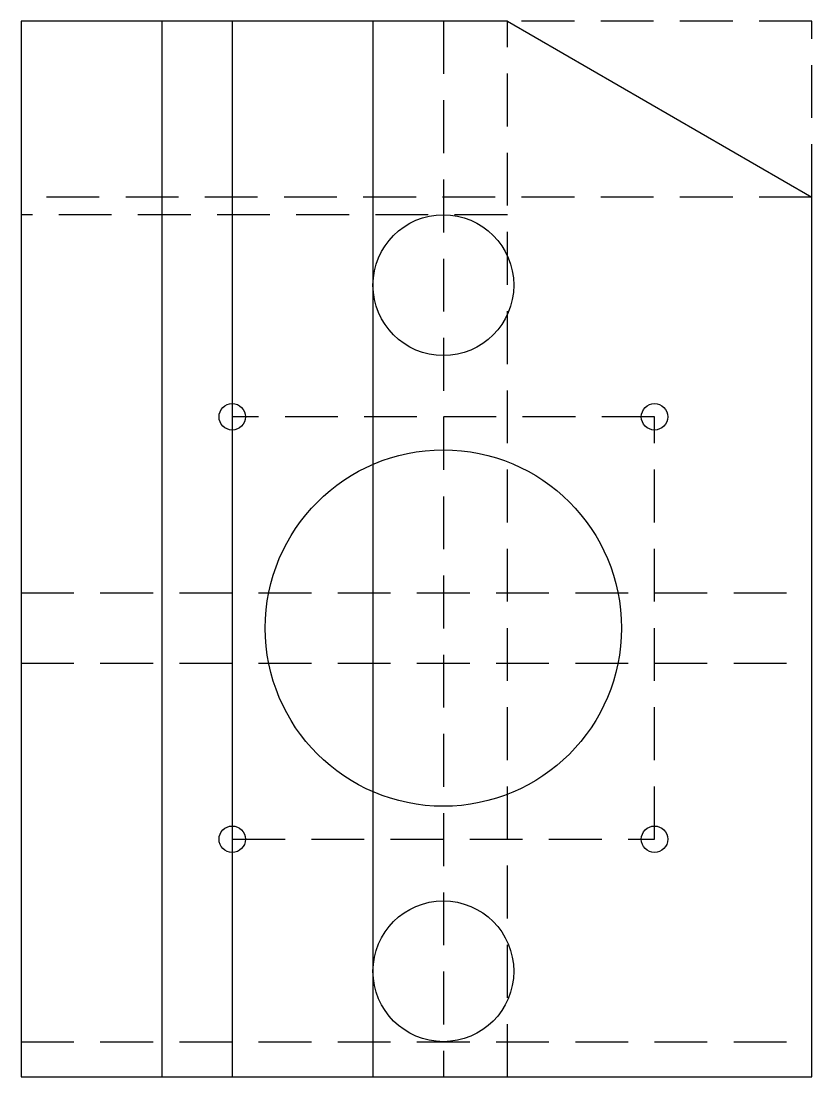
# Model space of a CAD drawing. Header units: millimetres. Extents: x 0 to 90, y 0 to 120.
import ezdxf

# ---------------------------------------------------------------- set-up
doc = ezdxf.new("R2010")
doc.units = ezdxf.units.MM
doc.linetypes.add('DASHED2', pattern=[9, 6, -3])
for name, color, linetype, lineweight, true_color in [('Y_P_R_construction', 1, 'DASHED2', 25, 0xff0000), ('Y_P_R_ext', 178, 'Continuous', 25, 0x000000), ('Y_P_R_fixation_moteur', 178, 'Continuous', 25, 0x000000), ('Y_P_R_guide', 2, 'Continuous', 25, 0xffff00), ('Y_P_R_modification', 3, 'Continuous', 25, 0x00ff00)]:
    doc.layers.add(name, color=color, linetype=linetype, lineweight=lineweight, true_color=true_color)

msp = doc.modelspace()

# ---------------------------------------------------------------- linework, layer by layer
at = {"layer": 'Y_P_R_construction'}
for p, q in [((48, 119.96), (48, 0)), ((89.89, 119.96), (55.28, 119.96)), ((55.28, 0), (55.28, 119.96)), ((89.89, 99.96), (89.89, 119.96)), ((89.89, 99.96), (0, 99.96)), ((55.28, 97.96), (0, 97.96)), ((72, 75), (24, 75)), ((24, 75), (24, 27)), ((72, 27), (72, 75)), ((0, 55), (89.89, 55)), ((0, 47), (89.89, 47)), ((24, 27), (72, 27)), ((0, 4), (89.89, 4))]:
    msp.add_line(p, q, dxfattribs=at)
at = {"layer": 'Y_P_R_ext'}
for p, q in [((0, 119.96), (0, 0)), ((55.28, 119.96), (0, 119.96)), ((55.28, 119.96), (89.89, 99.96)), ((89.89, 0), (89.89, 99.96)), ((0, 0), (89.89, 0))]:
    msp.add_line(p, q, dxfattribs=at)
at = {"layer": 'Y_P_R_fixation_moteur'}
for centre in [(24, 75), (72, 75), (24, 27), (72, 27)]:
    msp.add_circle(centre, 1.5, dxfattribs=at)
at = {"layer": 'Y_P_R_guide'}
for centre, radius in [((48, 89.96), 8), ((48, 51), 20.25), ((48, 12), 8)]:
    msp.add_circle(centre, radius, dxfattribs=at)
at = {"layer": 'Y_P_R_modification'}
for p, q in [((16, 119.96), (16, 0)), ((24, 119.96), (24, 0)), ((40, 119.96), (40, 0))]:
    msp.add_line(p, q, dxfattribs=at)

doc.saveas('drawing.dxf')
